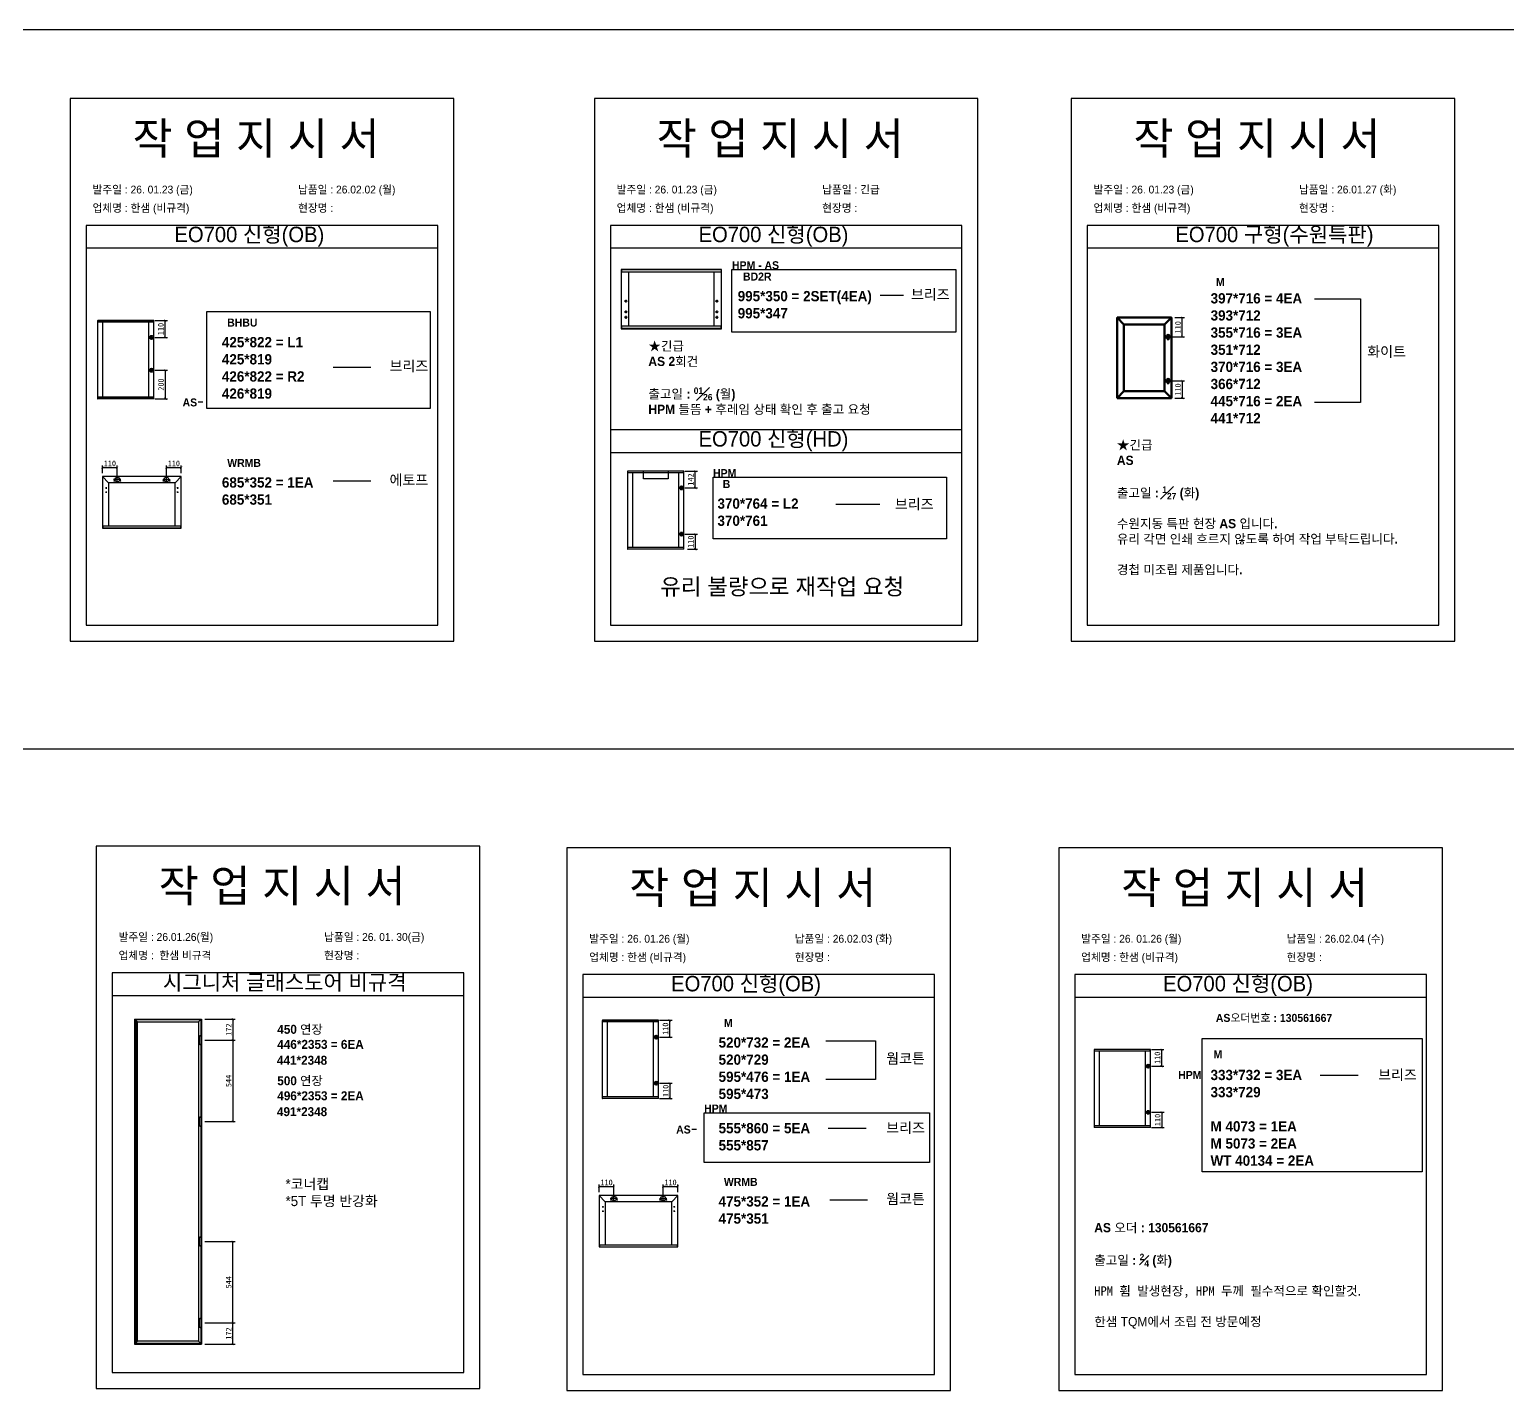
# Model space of a CAD drawing. Header units: millimetres. Extents: x -44117 to 256353, y -2095463 to 65325.
# Drawn here: x 110489 to 116962, y -660945 to -654986 of the extents above; entities that cross this region are included whole.
import ezdxf

# ---------------------------------------------------------------- set-up
doc = ezdxf.new("R2010")
doc.units = ezdxf.units.MM
doc.header["$LTSCALE"] = 10
doc.layers.add('Layer1', color=7, linetype='Continuous', lineweight=70)
doc.styles.add('MtX_Gulim', font='')
doc.styles.get('MtX_Gulim').set_extended_font_data('Gulim', bold=True)
doc.dimstyles.new('ISO-25', dxfattribs={"dimtxt": 2.5, "dimasz": 2.5, "dimexe": 1, "dimexo": 1, "dimtad": 1, "dimtxsty": 'Standard', "dimblk": 'ARCHTICK', "dimcen": 2.5, "dimadec": 0, "dimazin": 0, "dimtfac": 1, "dimtmove": 0, "dimatfit": 3, "dimfxl": 0, "dimarcsym": 0})

# ---------------------------------------------------------------- blocks, each defined once
blk = doc.blocks.new('_ArchTick')
at = {"color": 0, "linetype": 'ByBlock', "const_width": 0.15}
blk.add_lwpolyline([(-0.5, -0.5), (0.5, 0.5)], dxfattribs=at)
blk = doc.blocks.new('*D4617')
at = {"color": 0, "lineweight": -2}
for p, q in [((111037.6, -656260.2), (111092.2, -656260.2)), ((111082.2, -656333.8), (111082.2, -656260.2)), ((111037.6, -656333.8), (111092.2, -656333.8))]:
    blk.add_line(p, q, dxfattribs=at)
at = {"layer": 'Defpoints', "color": 0}
for p in [(111022.6, -656260.2), (111082.2, -656260.2), (111022.6, -656333.8)]:
    blk.add_point(p, dxfattribs=at)
at = {"color": 0, "lineweight": -2, "xscale": 10, "yscale": 10, "zscale": 10}
for p, rotation in [((111082.2, -656260.2), 90), ((111082.2, -656333.8), 270)]:
    blk.add_blockref('_ArchTick', p, dxfattribs=dict(at, rotation=rotation))
at = {"color": 0, "insert": (111063.4, -656297), "char_height": 25, "attachment_point": 5, "rotation": 90}
blk.add_mtext('110', dxfattribs=at)
blk = doc.blocks.new('*D4618')
at = {"color": 0, "lineweight": -2}
for p, q in [((111037.6, -656477.8), (111093.1, -656477.8)), ((111083.1, -656477.8), (111083.1, -656602.6)), ((111037.6, -656602.6), (111093.1, -656602.6))]:
    blk.add_line(p, q, dxfattribs=at)
at = {"layer": 'Defpoints', "color": 0}
for p in [(111022.6, -656477.8), (111022.6, -656602.6), (111083.1, -656602.6)]:
    blk.add_point(p, dxfattribs=at)
at = {"color": 0, "lineweight": -2, "xscale": 10, "yscale": 10, "zscale": 10}
for p, rotation in [((111083.1, -656477.8), 90), ((111083.1, -656602.6), 270)]:
    blk.add_blockref('_ArchTick', p, dxfattribs=dict(at, rotation=rotation))
at = {"color": 0, "insert": (111064.4, -656540.2), "char_height": 25, "attachment_point": 5, "rotation": 90}
blk.add_mtext('200', dxfattribs=at)
blk = doc.blocks.new('*D4619')
at = {"color": 0, "lineweight": -2}
for p, q in [((110808.2, -656928.9), (110808.2, -656894.3)), ((110808.2, -656904.3), (110872.7, -656904.3)), ((110872.7, -656941.6), (110872.7, -656894.3))]:
    blk.add_line(p, q, dxfattribs=at)
at = {"layer": 'Defpoints', "color": 0}
for p in [(110872.7, -656904.3), (110808.2, -656943.9), (110872.7, -656956.6)]:
    blk.add_point(p, dxfattribs=at)
at = {"color": 0, "lineweight": -2, "xscale": 10, "yscale": 10, "zscale": 10, "rotation": 180}
blk.add_blockref('_ArchTick', (110808.2, -656904.3), dxfattribs=at)
at = {"color": 0, "lineweight": -2, "xscale": 10, "yscale": 10, "zscale": 10}
blk.add_blockref('_ArchTick', (110872.7, -656904.3), dxfattribs=at)
at = {"color": 0, "insert": (110840.5, -656885.6), "char_height": 25, "attachment_point": 5}
blk.add_mtext('110', dxfattribs=at)
blk = doc.blocks.new('*D4620')
at = {"color": 0, "lineweight": -2}
for p, q in [((111088.3, -656941.6), (111088.3, -656894.3)), ((111088.3, -656904.3), (111152.8, -656904.3)), ((111152.8, -656928.9), (111152.8, -656894.3))]:
    blk.add_line(p, q, dxfattribs=at)
at = {"layer": 'Defpoints', "color": 0}
for p in [(111152.8, -656904.3), (111088.3, -656956.6), (111152.8, -656943.9)]:
    blk.add_point(p, dxfattribs=at)
at = {"color": 0, "lineweight": -2, "xscale": 10, "yscale": 10, "zscale": 10, "rotation": 180}
blk.add_blockref('_ArchTick', (111088.3, -656904.3), dxfattribs=at)
at = {"color": 0, "lineweight": -2, "xscale": 10, "yscale": 10, "zscale": 10}
blk.add_blockref('_ArchTick', (111152.8, -656904.3), dxfattribs=at)
at = {"color": 0, "insert": (111120.6, -656885.6), "char_height": 25, "attachment_point": 5}
blk.add_mtext('110', dxfattribs=at)
blk = doc.blocks.new('*D4621')
at = {"color": 0, "lineweight": -2}
for p, q in [((113359.1, -656919.5), (113413.7, -656919.5)), ((113403.7, -656993.1), (113403.7, -656919.5)), ((113359.1, -656993.1), (113413.7, -656993.1))]:
    blk.add_line(p, q, dxfattribs=at)
at = {"layer": 'Defpoints', "color": 0}
for p in [(113344.1, -656919.5), (113403.7, -656919.5), (113344.1, -656993.1)]:
    blk.add_point(p, dxfattribs=at)
at = {"color": 0, "lineweight": -2, "xscale": 10, "yscale": 10, "zscale": 10}
for p, rotation in [((113403.7, -656919.5), 90), ((113403.7, -656993.1), 270)]:
    blk.add_blockref('_ArchTick', p, dxfattribs=dict(at, rotation=rotation))
at = {"color": 0, "insert": (113384.9, -656956.3), "char_height": 25, "attachment_point": 5, "rotation": 90}
blk.add_mtext('142', dxfattribs=at)
blk = doc.blocks.new('*D4622')
at = {"color": 0, "lineweight": -2}
for p, q in [((115504.5, -656247.4), (115547.2, -656247.4)), ((115537.2, -656331.6), (115537.2, -656247.4)), ((115490.4, -656331.6), (115547.2, -656331.6))]:
    blk.add_line(p, q, dxfattribs=at)
at = {"layer": 'Defpoints', "color": 0}
for p in [(115489.5, -656247.4), (115537.2, -656247.4), (115475.4, -656331.6)]:
    blk.add_point(p, dxfattribs=at)
at = {"color": 0, "lineweight": -2, "xscale": 10, "yscale": 10, "zscale": 10}
for p, rotation in [((115537.2, -656247.4), 90), ((115537.2, -656331.6), 270)]:
    blk.add_blockref('_ArchTick', p, dxfattribs=dict(at, rotation=rotation))
at = {"color": 0, "insert": (115518.5, -656289.5), "char_height": 25, "attachment_point": 5, "rotation": 90}
blk.add_mtext('110', dxfattribs=at)
blk = doc.blocks.new('*D4623')
at = {"color": 0, "lineweight": -2}
for p, q in [((115490.4, -656524.1), (115547.2, -656524.1)), ((115537.2, -656524.1), (115537.2, -656599.5)), ((115504.5, -656599.5), (115547.2, -656599.5))]:
    blk.add_line(p, q, dxfattribs=at)
at = {"layer": 'Defpoints', "color": 0}
for p in [(115475.4, -656524.1), (115489.5, -656599.5), (115537.2, -656599.5)]:
    blk.add_point(p, dxfattribs=at)
at = {"color": 0, "lineweight": -2, "xscale": 10, "yscale": 10, "zscale": 10}
for p, rotation in [((115537.2, -656524.1), 90), ((115537.2, -656599.5), 270)]:
    blk.add_blockref('_ArchTick', p, dxfattribs=dict(at, rotation=rotation))
at = {"color": 0, "insert": (115518.5, -656561.8), "char_height": 25, "attachment_point": 5, "rotation": 90}
blk.add_mtext('110', dxfattribs=at)
blk = doc.blocks.new('*D4625')
at = {"color": 0, "lineweight": -2}
for p, q in [((113359.1, -657195), (113413.7, -657195)), ((113403.7, -657195), (113403.7, -657261.9)), ((113369.7, -657261.9), (113413.7, -657261.9))]:
    blk.add_line(p, q, dxfattribs=at)
at = {"layer": 'Defpoints', "color": 0}
for p in [(113344.1, -657195), (113354.7, -657261.9), (113403.7, -657261.9)]:
    blk.add_point(p, dxfattribs=at)
at = {"color": 0, "lineweight": -2, "xscale": 10, "yscale": 10, "zscale": 10}
for p, rotation in [((113403.7, -657195), 90), ((113403.7, -657261.9), 270)]:
    blk.add_blockref('_ArchTick', p, dxfattribs=dict(at, rotation=rotation))
at = {"color": 0, "insert": (113384.9, -657228.4), "char_height": 25, "attachment_point": 5, "rotation": 90}
blk.add_mtext('110', dxfattribs=at)
blk = doc.blocks.new('*D4627')
at = {"color": 0, "lineweight": -2}
for p, q in [((111256.1, -659411.4), (111389.3, -659411.4)), ((111379.3, -659411.4), (111379.3, -659768.2)), ((111256.1, -659768.2), (111389.3, -659768.2))]:
    blk.add_line(p, q, dxfattribs=at)
at = {"layer": 'Defpoints', "color": 0}
for p in [(111241.1, -659411.4), (111241.1, -659768.2), (111379.3, -659768.2)]:
    blk.add_point(p, dxfattribs=at)
at = {"color": 0, "lineweight": -2, "xscale": 10, "yscale": 10, "zscale": 10}
for p, rotation in [((111379.3, -659411.4), 90), ((111379.3, -659768.2), 270)]:
    blk.add_blockref('_ArchTick', p, dxfattribs=dict(at, rotation=rotation))
at = {"color": 0, "insert": (111360.5, -659589.8), "char_height": 25, "attachment_point": 5, "rotation": 90}
blk.add_mtext('544', dxfattribs=at)
blk = doc.blocks.new('*D4628')
at = {"color": 0, "lineweight": -2}
for p, q in [((111256.1, -659318.9), (111389.3, -659318.9)), ((111379.3, -659318.9), (111379.3, -659411.4)), ((111256.1, -659411.4), (111389.3, -659411.4))]:
    blk.add_line(p, q, dxfattribs=at)
at = {"layer": 'Defpoints', "color": 0}
for p in [(111241.1, -659318.9), (111241.1, -659411.4), (111379.3, -659411.4)]:
    blk.add_point(p, dxfattribs=at)
at = {"color": 0, "lineweight": -2, "xscale": 10, "yscale": 10, "zscale": 10}
for p, rotation in [((111379.3, -659318.9), 90), ((111379.3, -659411.4), 270)]:
    blk.add_blockref('_ArchTick', p, dxfattribs=dict(at, rotation=rotation))
at = {"color": 0, "insert": (111360.5, -659365.1), "char_height": 25, "attachment_point": 5, "rotation": 90}
blk.add_mtext('172', dxfattribs=at)
blk = doc.blocks.new('*D4629')
at = {"color": 0, "lineweight": -2}
for p, q in [((111256.1, -660293), (111389.3, -660293)), ((111379.3, -660649.9), (111379.3, -660293)), ((111256.1, -660649.9), (111389.3, -660649.9))]:
    blk.add_line(p, q, dxfattribs=at)
at = {"layer": 'Defpoints', "color": 0}
for p in [(111241.1, -660293), (111379.3, -660293), (111241.1, -660649.9)]:
    blk.add_point(p, dxfattribs=at)
at = {"color": 0, "lineweight": -2, "xscale": 10, "yscale": 10, "zscale": 10}
for p, rotation in [((111379.3, -660293), 90), ((111379.3, -660649.9), 270)]:
    blk.add_blockref('_ArchTick', p, dxfattribs=dict(at, rotation=rotation))
at = {"color": 0, "insert": (111360.5, -660471.4), "char_height": 25, "attachment_point": 5, "rotation": 90}
blk.add_mtext('544', dxfattribs=at)
blk = doc.blocks.new('*D4630')
at = {"color": 0, "lineweight": -2}
for p, q in [((111256.1, -660649.9), (111389.3, -660649.9)), ((111379.3, -660742.4), (111379.3, -660649.9)), ((111256.1, -660742.4), (111389.3, -660742.4))]:
    blk.add_line(p, q, dxfattribs=at)
at = {"layer": 'Defpoints', "color": 0}
for p in [(111241.1, -660649.9), (111379.3, -660649.9), (111241.1, -660742.4)]:
    blk.add_point(p, dxfattribs=at)
at = {"color": 0, "lineweight": -2, "xscale": 10, "yscale": 10, "zscale": 10}
for p, rotation in [((111379.3, -660649.9), 90), ((111379.3, -660742.4), 270)]:
    blk.add_blockref('_ArchTick', p, dxfattribs=dict(at, rotation=rotation))
at = {"color": 0, "insert": (111360.5, -660696.1), "char_height": 25, "attachment_point": 5, "rotation": 90}
blk.add_mtext('172', dxfattribs=at)
blk = doc.blocks.new('*D4631')
at = {"color": 0, "lineweight": -2}
for p, q in [((112983.6, -660077.4), (112983.6, -660042.8)), ((112983.6, -660052.8), (113048.1, -660052.8)), ((113048.1, -660090.1), (113048.1, -660042.8))]:
    blk.add_line(p, q, dxfattribs=at)
at = {"layer": 'Defpoints', "color": 0}
for p in [(112983.6, -660092.4), (113048.1, -660052.8), (113048.1, -660105.1)]:
    blk.add_point(p, dxfattribs=at)
at = {"color": 0, "lineweight": -2, "xscale": 10, "yscale": 10, "zscale": 10, "rotation": 180}
blk.add_blockref('_ArchTick', (112983.6, -660052.8), dxfattribs=at)
at = {"color": 0, "lineweight": -2, "xscale": 10, "yscale": 10, "zscale": 10}
blk.add_blockref('_ArchTick', (113048.1, -660052.8), dxfattribs=at)
at = {"color": 0, "insert": (113015.9, -660034.1), "char_height": 25, "attachment_point": 5}
blk.add_mtext('110', dxfattribs=at)
blk = doc.blocks.new('*D4632')
at = {"color": 0, "lineweight": -2}
for p, q in [((113263.7, -660090.1), (113263.7, -660042.8)), ((113263.7, -660052.8), (113328.2, -660052.8)), ((113328.2, -660077.4), (113328.2, -660042.8))]:
    blk.add_line(p, q, dxfattribs=at)
at = {"layer": 'Defpoints', "color": 0}
for p in [(113263.7, -660105.1), (113328.2, -660052.8), (113328.2, -660092.4)]:
    blk.add_point(p, dxfattribs=at)
at = {"color": 0, "lineweight": -2, "xscale": 10, "yscale": 10, "zscale": 10, "rotation": 180}
blk.add_blockref('_ArchTick', (113263.7, -660052.8), dxfattribs=at)
at = {"color": 0, "lineweight": -2, "xscale": 10, "yscale": 10, "zscale": 10}
blk.add_blockref('_ArchTick', (113328.2, -660052.8), dxfattribs=at)
at = {"color": 0, "insert": (113296, -660034.1), "char_height": 25, "attachment_point": 5}
blk.add_mtext('110', dxfattribs=at)
blk = doc.blocks.new('*D4633')
at = {"color": 0, "lineweight": -2}
for p, q in [((113247.9, -659324.4), (113302.5, -659324.4)), ((113292.5, -659398), (113292.5, -659324.4)), ((113247.9, -659398), (113302.5, -659398))]:
    blk.add_line(p, q, dxfattribs=at)
at = {"layer": 'Defpoints', "color": 0}
for p in [(113232.9, -659324.4), (113292.5, -659324.4), (113232.9, -659398)]:
    blk.add_point(p, dxfattribs=at)
at = {"color": 0, "lineweight": -2, "xscale": 10, "yscale": 10, "zscale": 10}
for p, rotation in [((113292.5, -659324.4), 90), ((113292.5, -659398), 270)]:
    blk.add_blockref('_ArchTick', p, dxfattribs=dict(at, rotation=rotation))
at = {"color": 0, "insert": (113273.8, -659361.2), "char_height": 25, "attachment_point": 5, "rotation": 90}
blk.add_mtext('110', dxfattribs=at)
blk = doc.blocks.new('*D4634')
at = {"color": 0, "lineweight": -2}
for p, q in [((113247.9, -659599.9), (113303.5, -659599.9)), ((113293.5, -659599.9), (113293.5, -659666.8)), ((113247.9, -659666.8), (113303.5, -659666.8))]:
    blk.add_line(p, q, dxfattribs=at)
at = {"layer": 'Defpoints', "color": 0}
for p in [(113232.9, -659599.9), (113232.9, -659666.8), (113293.5, -659666.8)]:
    blk.add_point(p, dxfattribs=at)
at = {"color": 0, "lineweight": -2, "xscale": 10, "yscale": 10, "zscale": 10}
for p, rotation in [((113293.5, -659599.9), 90), ((113293.5, -659666.8), 270)]:
    blk.add_blockref('_ArchTick', p, dxfattribs=dict(at, rotation=rotation))
at = {"color": 0, "insert": (113274.7, -659633.3), "char_height": 25, "attachment_point": 5, "rotation": 90}
blk.add_mtext('110', dxfattribs=at)
blk = doc.blocks.new('*D4635')
at = {"color": 0, "lineweight": -2}
for p, q in [((115402.5, -659451.8), (115457.1, -659451.8)), ((115447.1, -659525.4), (115447.1, -659451.8)), ((115402.5, -659525.4), (115457.1, -659525.4))]:
    blk.add_line(p, q, dxfattribs=at)
at = {"layer": 'Defpoints', "color": 0}
for p in [(115387.5, -659451.8), (115447.1, -659451.8), (115387.5, -659525.4)]:
    blk.add_point(p, dxfattribs=at)
at = {"color": 0, "lineweight": -2, "xscale": 10, "yscale": 10, "zscale": 10}
for p, rotation in [((115447.1, -659451.8), 90), ((115447.1, -659525.4), 270)]:
    blk.add_blockref('_ArchTick', p, dxfattribs=dict(at, rotation=rotation))
at = {"color": 0, "insert": (115428.4, -659488.6), "char_height": 25, "attachment_point": 5, "rotation": 90}
blk.add_mtext('110', dxfattribs=at)
blk = doc.blocks.new('*D4636')
at = {"color": 0, "lineweight": -2}
for p, q in [((115402.5, -659727.3), (115458.1, -659727.3)), ((115448.1, -659727.3), (115448.1, -659794.2)), ((115402.5, -659794.2), (115458.1, -659794.2))]:
    blk.add_line(p, q, dxfattribs=at)
at = {"layer": 'Defpoints', "color": 0}
for p in [(115387.5, -659727.3), (115387.5, -659794.2), (115448.1, -659794.2)]:
    blk.add_point(p, dxfattribs=at)
at = {"color": 0, "lineweight": -2, "xscale": 10, "yscale": 10, "zscale": 10}
for p, rotation in [((115448.1, -659727.3), 90), ((115448.1, -659794.2), 270)]:
    blk.add_blockref('_ArchTick', p, dxfattribs=dict(at, rotation=rotation))
at = {"color": 0, "insert": (115429.3, -659760.8), "char_height": 25, "attachment_point": 5, "rotation": 90}
blk.add_mtext('110', dxfattribs=at)

msp = doc.modelspace()

# ---------------------------------------------------------------- linework, layer by layer
at = {"color": 1}
for p, q in [((104015.69829, -654985.81959), (196284.84516, -654985.81959)), ((104015.69829, -654985.81959), (196284.84516, -654985.81959)), ((104015.69829, -658135.15724), (196284.84516, -658135.15724)), ((104015.69829, -658135.15724), (196284.84516, -658135.15724))]:
    msp.add_line(p, q, dxfattribs=at)
for p, q in [((112276.86342, -655843.57507), (110736.86342, -655843.57507)), ((114572.42727, -655843.57507), (113032.42727, -655843.57507)), ((116660.83609, -655843.57507), (115120.83609, -655843.57507)), ((112276.86342, -655943.57507), (110736.86342, -655943.57507)), ((114572.42727, -655943.57507), (113032.42727, -655943.57507)), ((116660.83609, -655943.57507), (115120.83609, -655943.57507)), ((113079.22758, -656037.43506), (113079.22758, -656295.87713)), ((113519.83798, -656038.10153), (113079.22758, -656038.10153)), ((113519.83798, -656048.17263), (113079.22758, -656048.17263)), ((113519.46772, -656037.0648), (113079.59784, -656037.0648)), ((113081.07888, -656037.0648), (113081.07888, -656048.17263)), ((113112.55105, -656048.17263), (113112.55105, -656285.13956)), ((113486.5145, -656285.13956), (113486.5145, -656048.17263)), ((113517.98667, -656037.0648), (113517.98667, -656048.17263)), ((113519.83798, -656295.87713), (113519.83798, -656037.43506)), ((114315.90403, -656150.43192), (114214.28707, -656150.43192)), ((113106.44175, -656174.80183), (113094.22314, -656174.80183)), ((113106.44175, -656222.19522), (113094.22314, -656222.19522)), ((113100.33245, -656168.69253), (113100.33245, -656180.91113)), ((113100.33245, -656216.08591), (113100.33245, -656228.30452)), ((113492.62381, -656174.80183), (113504.84242, -656174.80183)), ((113492.62381, -656222.19522), (113504.84242, -656222.19522)), ((113498.73311, -656168.69253), (113498.73311, -656180.91113)), ((113498.73311, -656216.08591), (113498.73311, -656228.30452)), ((110786.6977, -656260.43331), (110786.6977, -656602.32019)), ((111033.19834, -656260.87604), (110786.6977, -656260.87604)), ((111033.19834, -656267.5662), (110786.6977, -656267.5662)), ((111032.95238, -656260.18735), (110786.94366, -656260.18735)), ((110808.5883, -656267.07428), (110808.5883, -656595.18731)), ((111011.06178, -656595.18731), (111011.06178, -656267.5662)), ((111031.96853, -656267.5662), (111031.96853, -656260.18735)), ((111033.19834, -656602.32019), (111033.19834, -656260.43331)), ((113519.83798, -656285.13956), (113079.22758, -656285.13956)), ((113081.07888, -656285.13956), (113081.07888, -656296.24739)), ((113106.44175, -656245.89192), (113094.22314, -656245.89192)), ((113100.33245, -656239.78261), (113100.33245, -656252.00122)), ((113492.62381, -656245.89192), (113504.84242, -656245.89192)), ((113498.73311, -656239.78261), (113498.73311, -656252.00122)), ((113517.98667, -656296.24739), (113517.98667, -656285.13956)), ((113519.83798, -656295.21066), (113079.22758, -656295.21066)), ((113079.59784, -656296.24739), (113519.46772, -656296.24739)), ((111818.63763, -656463.55174), (111983.09255, -656463.55174)), ((111033.19834, -656595.18731), (110786.6977, -656595.18731)), ((111033.19834, -656601.87747), (110786.6977, -656601.87747)), ((111032.95238, -656602.56616), (110786.94366, -656602.56616)), ((110787.92751, -656602.56616), (110787.92751, -656595.18731)), ((111031.96853, -656595.18731), (111031.96853, -656602.56616)), ((111226.84265, -656616.4485), (111247.38428, -656616.4485)), ((114572.42727, -656738.69545), (113032.42727, -656738.69545)), ((114572.42727, -656838.69545), (113032.42727, -656838.69545)), ((113108.21178, -656919.72543), (113108.21178, -657261.61231)), ((113354.71242, -656920.16816), (113108.21178, -656920.16816)), ((113354.71242, -656926.85832), (113108.21178, -656926.85832)), ((113354.46646, -656919.47947), (113108.45774, -656919.47947)), ((113130.10238, -656926.3664), (113130.10238, -657254.47943)), ((113332.57586, -657254.47943), (113332.57586, -656926.85832)), ((113353.48261, -656926.85832), (113353.48261, -656919.47947)), ((113354.71242, -657261.61231), (113354.71242, -656919.72543)), ((110807.92829, -656943.91719), (110807.92829, -657168.25752)), ((110834.26904, -656970.25794), (110808.01498, -656943.70792)), ((111152.81413, -656943.62123), (110808.22426, -656943.62123)), ((110821.24665, -656993.3431), (110827.16592, -656993.3431)), ((110824.20629, -656990.38346), (110824.20629, -656996.30273)), ((110834.26904, -656970.25794), (110834.26904, -657160.26651)), ((111126.76934, -656970.25794), (110834.26904, -656970.25794)), ((110888.88772, -656956.64362), (110856.60089, -656956.64362)), ((110861.79365, -656962.56289), (110857.05824, -656962.56289)), ((110859.42595, -656960.19519), (110859.42595, -656964.9306)), ((110872.7443, -656972.78704), (110872.7443, -656940.50021)), ((110888.43037, -656962.56289), (110883.69495, -656962.56289)), ((110886.06266, -656960.19519), (110886.06266, -656964.9306)), ((111072.15067, -656956.64362), (111104.4375, -656956.64362)), ((111077.34344, -656962.56289), (111072.60803, -656962.56289)), ((111074.97573, -656960.19519), (111074.97573, -656964.9306)), ((111088.29409, -656972.78704), (111088.29409, -656940.50021)), ((111103.98016, -656962.56289), (111099.24474, -656962.56289)), ((111101.61245, -656960.19519), (111101.61245, -656964.9306)), ((111126.76934, -656970.25794), (111153.0234, -656943.70792)), ((111126.76934, -657159.67458), (111126.76934, -656970.25794)), ((111139.79174, -656993.3431), (111133.87247, -656993.3431)), ((111136.8321, -656990.38346), (111136.8321, -656996.30273)), ((111153.11009, -657168.25752), (111153.11009, -656943.91719)), ((111818.63763, -656962.58736), (111983.09255, -656962.58736)), ((110821.24665, -657012.28476), (110827.16592, -657012.28476)), ((110824.20629, -657009.32512), (110824.20629, -657015.24439)), ((111139.79174, -657012.28476), (111133.87247, -657012.28476)), ((111136.8321, -657009.32512), (111136.8321, -657015.24439)), ((114020.60981, -657064.55335), (114212.75302, -657064.55335)), ((110807.92829, -657159.67458), (111153.11009, -657159.67458)), ((110807.92829, -657167.72479), (111152.81413, -657167.72479)), ((110808.22426, -657168.55348), (111152.81413, -657168.55348)), ((110809.40811, -657159.67458), (110809.40811, -657168.55348)), ((111151.63027, -657168.55348), (111151.63027, -657159.67458)), ((113354.71242, -657254.47943), (113108.21178, -657254.47943)), ((113109.44159, -657261.85828), (113109.44159, -657254.47943)), ((113353.48261, -657254.47943), (113353.48261, -657261.85828)), ((113354.71242, -657261.16959), (113108.21178, -657261.16959)), ((113354.46646, -657261.85828), (113108.45774, -657261.85828)), ((112391.02745, -659116.5469), (110851.02745, -659116.5469)), ((114452.26728, -659124.38924), (112912.26728, -659124.38924)), ((116606.89666, -659124.38924), (115066.89666, -659124.38924)), ((112391.02745, -659216.5469), (110851.02745, -659216.5469)), ((114452.26728, -659224.38924), (112912.26728, -659224.38924)), ((116606.89666, -659224.38924), (115066.89666, -659224.38924)), ((110948.55264, -659318.87021), (110948.55264, -660742.3666)), ((110948.55264, -659318.87021), (111241.12379, -659318.87021)), ((110948.55264, -659318.87021), (110961.01644, -659331.334)), ((110948.55264, -659318.87021), (110954.45655, -659318.87021)), ((110954.45655, -659318.87021), (110954.45655, -660742.3666)), ((111228.66, -659331.334), (111241.12379, -659318.87021)), ((111241.12379, -659318.87021), (111241.12379, -660742.3666)), ((112997.03051, -659324.64711), (112997.03051, -659666.534)), ((113243.53116, -659325.08984), (112997.03051, -659325.08984)), ((113243.28519, -659324.40115), (112997.27648, -659324.40115)), ((113242.30135, -659331.78), (113242.30135, -659324.40115)), ((113243.53116, -659666.534), (113243.53116, -659324.64711)), ((113243.53116, -659331.78), (112997.03051, -659331.78)), ((113018.92111, -659331.28808), (113018.92111, -659659.40111)), ((113221.39459, -659659.40111), (113221.39459, -659331.78)), ((115151.6599, -659452.07129), (115151.6599, -659793.95818)), ((115398.16054, -659452.51402), (115151.6599, -659452.51402)), ((115398.16054, -659459.20418), (115151.6599, -659459.20418)), ((115397.91458, -659451.82533), (115151.90586, -659451.82533)), ((115173.5505, -659458.71226), (115173.5505, -659786.82529)), ((115376.02398, -659786.82529), (115376.02398, -659459.20418)), ((115396.93073, -659459.20418), (115396.93073, -659451.82533)), ((115398.16054, -659793.95818), (115398.16054, -659452.07129)), ((116140.58917, -659564.66504), (116307.22079, -659564.66504)), ((113243.53116, -659659.40111), (112997.03051, -659659.40111)), ((113243.53116, -659666.09127), (112997.03051, -659666.09127)), ((113243.28519, -659666.77997), (112997.27648, -659666.77997)), ((112998.26032, -659666.77997), (112998.26032, -659659.40111)), ((113242.30135, -659659.40111), (113242.30135, -659666.77997)), ((113388.5549, -659800.44266), (113409.09653, -659800.44266)), ((113985.95978, -659796.81597), (114152.59141, -659796.81597)), ((115398.16054, -659786.82529), (115151.6599, -659786.82529)), ((115398.16054, -659793.51546), (115151.6599, -659793.51546)), ((115397.91458, -659794.20415), (115151.90586, -659794.20415)), ((115152.88971, -659794.20415), (115152.88971, -659786.82529)), ((115396.93073, -659786.82529), (115396.93073, -659794.20415)), ((112983.33215, -660092.40625), (112983.33215, -660316.74658)), ((113009.6729, -660118.747), (112983.41883, -660092.19697)), ((113328.21798, -660092.11029), (112983.62811, -660092.11029)), ((113064.29158, -660105.13268), (113032.00474, -660105.13268)), ((113048.14816, -660121.2761), (113048.14816, -660088.98926)), ((113247.55452, -660105.13268), (113279.84136, -660105.13268)), ((113263.69794, -660121.2761), (113263.69794, -660088.98926)), ((113302.17319, -660118.747), (113328.42726, -660092.19697)), ((113328.51394, -660316.74658), (113328.51394, -660092.40625)), ((112996.65051, -660141.83216), (113002.56978, -660141.83216)), ((112996.65051, -660160.77382), (113002.56978, -660160.77382)), ((112999.61014, -660138.87252), (112999.61014, -660144.79179)), ((112999.61014, -660157.81418), (112999.61014, -660163.73345)), ((113009.6729, -660118.747), (113009.6729, -660308.75556)), ((113302.17319, -660118.747), (113009.6729, -660118.747)), ((113037.19751, -660111.05195), (113032.46209, -660111.05195)), ((113034.8298, -660108.68424), (113034.8298, -660113.41966)), ((113063.83422, -660111.05195), (113059.09881, -660111.05195)), ((113061.46651, -660108.68424), (113061.46651, -660113.41966)), ((113252.7473, -660111.05195), (113248.01188, -660111.05195)), ((113250.37959, -660108.68424), (113250.37959, -660113.41966)), ((113279.38401, -660111.05195), (113274.6486, -660111.05195)), ((113277.0163, -660108.68424), (113277.0163, -660113.41966)), ((113302.17319, -660308.16364), (113302.17319, -660118.747)), ((113315.19559, -660141.83216), (113309.27632, -660141.83216)), ((113315.19559, -660160.77382), (113309.27632, -660160.77382)), ((113312.23596, -660138.87252), (113312.23596, -660144.79179)), ((113312.23596, -660157.81418), (113312.23596, -660163.73345)), ((113994.04149, -660111.07641), (114158.49641, -660111.07641)), ((112983.33215, -660308.16364), (113328.51394, -660308.16364)), ((112983.33215, -660316.21384), (113328.21798, -660316.21384)), ((112983.62811, -660317.04254), (113328.21798, -660317.04254)), ((112984.81196, -660308.16364), (112984.81196, -660317.04254)), ((113327.03413, -660317.04254), (113327.03413, -660308.16364)), ((110961.01644, -660729.9028), (110948.55264, -660742.3666)), ((110948.55264, -660742.3666), (111241.12379, -660742.3666)), ((111228.66, -660729.9028), (111241.12379, -660742.3666))]:
    msp.add_line(p, q)
at = {"linetype": 'Continuous'}
for p, q in [((110961.01644, -660729.9028), (110961.01644, -659331.334)), ((110961.01644, -659331.334), (111228.66, -659331.334)), ((111228.66, -659331.334), (111228.66, -660729.9028)), ((111228.66, -660729.9028), (110961.01644, -660729.9028))]:
    msp.add_line(p, q, dxfattribs=at)
for points in [[(110666.86342, -657664.40534), (112346.86342, -657664.40534), (112346.86342, -655288.40534), (110666.86342, -655288.40534)], [(112962.42727, -657664.40534), (114642.42727, -657664.40534), (114642.42727, -655288.40534), (112962.42727, -655288.40534)], [(115050.83609, -657664.40534), (116730.83609, -657664.40534), (116730.83609, -655288.40534), (115050.83609, -655288.40534)], [(113565.04411, -656036.16802), (114545.61174, -656036.16802), (114545.61174, -656310.90565), (113565.04411, -656310.90565)], [(111265.68159, -656221.14613), (112242.95968, -656221.14613), (112242.95968, -656644.80658), (111265.68159, -656644.80658)], [(113482.20945, -656946.63692), (114505.16721, -656946.63692), (114505.16721, -657216.5526), (113482.20945, -657216.5526)], [(110781.02745, -660937.37718), (112461.02745, -660937.37718), (112461.02745, -658561.37718), (110781.02745, -658561.37718)], [(112842.26728, -660945.21951), (114522.26728, -660945.21951), (114522.26728, -658569.21951), (112842.26728, -658569.21951)], [(114996.89666, -660945.21951), (116676.89666, -660945.21951), (116676.89666, -658569.21951), (114996.89666, -658569.21951)], [(110950.52061, -659320.83817), (111239.15582, -659320.83817), (111239.15582, -660740.39863), (110950.52061, -660740.39863)], [(115624.63476, -659403.92158), (116587.66751, -659403.92158), (116587.66751, -659988.59549), (115624.63476, -659988.59549)], [(113443.21119, -659729.01406), (114430.06828, -659729.01406), (114430.06828, -659946.45454), (113443.21119, -659946.45454)]]:
    msp.add_lwpolyline(points, close=True)
for points in [[(110736.86342, -655843.57507), (110736.86342, -657594.40534), (112276.86342, -657594.40534), (112276.86342, -655843.57507)], [(113032.42727, -655843.57507), (113032.42727, -657594.40534), (114572.42727, -657594.40534), (114572.42727, -655843.57507)], [(115120.83609, -655843.57507), (115120.83609, -657594.40534), (116660.83609, -657594.40534), (116660.83609, -655843.57507)], [(116116.29327, -656165.56504), (116317.30798, -656165.56504), (116317.30798, -656619.52326), (116116.29327, -656619.52326)], [(113284.95467, -656919.47947), (113284.95467, -656952.99789), (113176.88467, -656952.99789), (113176.88467, -656919.47947)], [(110851.02745, -659116.5469), (110851.02745, -660867.37718), (112391.02745, -660867.37718), (112391.02745, -659116.5469)], [(112912.26728, -659124.38924), (112912.26728, -660875.21951), (114452.26728, -660875.21951), (114452.26728, -659124.38924)], [(115066.89666, -659124.38924), (115066.89666, -660875.21951), (116606.89666, -660875.21951), (116606.89666, -659124.38924)], [(113976.15792, -659414.54343), (114194.24931, -659414.54343), (114194.24931, -659583.62552), (113976.15792, -659583.62552)]]:
    msp.add_lwpolyline(points)
for points in [[(111236.52138, -659430.69481), (111236.52138, -659430.69481, 0.4142135624), (111241.12379, -659426.0924), (111241.12379, -659396.63695, 0.4142135624), (111236.52138, -659392.03453), (111236.52138, -659392.03453, 0.4142135624), (111231.91896, -659396.63695), (111231.91896, -659426.0924, 0.4142135624)], [(111236.52138, -659787.55289), (111236.52138, -659787.55289, 0.4142135624), (111241.12379, -659782.95048), (111241.12379, -659753.49503, 0.4142135624), (111236.52138, -659748.89262), (111236.52138, -659748.89262, 0.4142135624), (111231.91896, -659753.49503), (111231.91896, -659782.95048, 0.4142135624)], [(111236.52138, -660312.34419), (111236.52138, -660312.34419, 0.4142135624), (111241.12379, -660307.74177), (111241.12379, -660278.28632, 0.4142135624), (111236.52138, -660273.68391), (111236.52138, -660273.68391, 0.4142135624), (111231.91896, -660278.28632), (111231.91896, -660307.74177, 0.4142135624)], [(111236.52138, -660669.20227), (111236.52138, -660669.20227, 0.4142135624), (111241.12379, -660664.59985), (111241.12379, -660635.14441, 0.4142135624), (111236.52138, -660630.54199), (111236.52138, -660630.54199, 0.4142135624), (111231.91896, -660635.14441), (111231.91896, -660664.59985, 0.4142135624)]]:
    msp.add_lwpolyline(points, format="xyb", close=True, dxfattribs=at)
for centre, radius in [((113100.33245, -656174.80183), 3.70261), ((113100.33245, -656222.19522), 3.70261), ((113498.73311, -656174.80183), 3.70261), ((113498.73311, -656222.19522), 3.70261), ((113100.33245, -656245.89192), 3.70261), ((113498.73311, -656245.89192), 3.70261), ((110824.20629, -656993.3431), 0.88789), ((110859.42595, -656962.56289), 0.94708), ((110872.7443, -656956.64362), 10.35872), ((110886.06266, -656962.56289), 0.94708), ((111074.97573, -656962.56289), 0.94708), ((111088.29409, -656956.64362), 10.35872), ((111101.61245, -656962.56289), 0.94708), ((111136.8321, -656993.3431), 0.88789), ((110824.20629, -657012.28476), 0.88789), ((111136.8321, -657012.28476), 0.88789), ((113048.14816, -660105.13268), 10.35872), ((113263.69794, -660105.13268), 10.35872), ((112999.61014, -660141.83215), 0.88789), ((112999.61014, -660160.77382), 0.88789), ((113034.8298, -660111.05195), 0.94708), ((113061.46651, -660111.05195), 0.94708), ((113250.37959, -660111.05195), 0.94708), ((113277.0163, -660111.05195), 0.94708), ((113312.23596, -660141.83215), 0.88789), ((113312.23596, -660160.77382), 0.88789)]:
    msp.add_circle(centre, radius)
for centre, radius, start, end in [((113079.59784, -656037.43506), 0.37026, 90, 180), ((113519.46772, -656037.43506), 0.37026, 0, 90), ((111032.95238, -656260.43331), 0.24596, 0, 90), ((113079.59784, -656295.87713), 0.37026, 180, 270), ((113519.46772, -656295.87713), 0.37026, 270, 0), ((110786.94366, -656602.3202), 0.24596, 180, 270), ((111032.95238, -656602.3202), 0.24596, 270, 0), ((113354.46646, -656919.72543), 0.24596, 0, 90), ((110808.22426, -656943.91719), 0.29596, 90, 180), ((111152.81413, -656943.91719), 0.29596, 0, 90), ((110808.22426, -657168.25752), 0.29596, 180, 270), ((111152.81413, -657168.25752), 0.29596, 270, 0), ((113108.45774, -657261.61232), 0.24596, 180, 270), ((113354.46646, -657261.61232), 0.24596, 270, 0), ((113243.28519, -659324.64711), 0.24596, 0, 90), ((115397.91458, -659452.07129), 0.24596, 0, 90), ((112997.27648, -659666.534), 0.24596, 180, 270), ((113243.28519, -659666.534), 0.24596, 270, 0), ((115151.90586, -659793.95819), 0.24596, 180, 270), ((115397.91458, -659793.95819), 0.24596, 270, 0), ((112983.62811, -660092.40625), 0.29596, 90, 180), ((113328.21798, -660092.40625), 0.29596, 0, 90), ((112983.62811, -660316.74658), 0.29596, 180, 270), ((113328.21798, -660316.74658), 0.29596, 270, 0)]:
    msp.add_arc(centre, radius, start, end)
at = {"layer": 'Layer1'}
for p, q in [((115281.91894, -656277.07138), (115252.2686, -656247.42104)), ((115459.82099, -656277.07138), (115489.47134, -656247.42104)), ((111022.56036, -656324.73862), (111022.56036, -656342.86903)), ((115463.07868, -656331.56594), (115487.72767, -656331.56594)), ((111022.56036, -656486.85696), (111022.56036, -656468.72656)), ((115463.07868, -656524.13477), (115487.72767, -656524.13477)), ((115252.2686, -656599.45793), (115281.91894, -656569.80759)), ((115489.47134, -656599.45793), (115459.82099, -656569.80759)), ((115459.82099, -656569.80759), (115489.47134, -656599.45793)), ((113344.07444, -656984.03075), (113344.07444, -657002.16115)), ((113344.07444, -657204.03911), (113344.07444, -657185.90871)), ((113232.89317, -659388.95243), (113232.89317, -659407.08283)), ((115387.52256, -659516.37661), (115387.52256, -659534.50701)), ((113232.89317, -659608.96079), (113232.89317, -659590.83039)), ((115387.52256, -659736.38497), (115387.52256, -659718.25457))]:
    msp.add_line(p, q, dxfattribs=at)
for points in [[(115252.2686, -656599.45793), (115489.47134, -656599.45793), (115489.47134, -656247.42104), (115252.2686, -656247.42104)], [(115281.91894, -656569.80759), (115459.82099, -656569.80759), (115459.82099, -656277.07138), (115281.91894, -656277.07138)], [(111031.62556, -656333.80382), (111013.49516, -656333.80382)], [(115475.40318, -656319.24144), (115475.40318, -656343.89044)], [(111031.62556, -656477.79176), (111013.49516, -656477.79176)], [(115475.40318, -656511.81028), (115475.40318, -656536.45927)], [(113353.13964, -656993.09595), (113335.00924, -656993.09595)], [(113353.13964, -657194.97391), (113335.00924, -657194.97391)], [(113241.95837, -659398.01763), (113223.82797, -659398.01763)], [(115396.58776, -659525.44181), (115378.45736, -659525.44181)], [(113241.95837, -659599.89559), (113223.82797, -659599.89559)], [(115396.58776, -659727.31977), (115378.45736, -659727.31977)]]:
    msp.add_lwpolyline(points, close=True, dxfattribs=at)
for centre, radius in [((111022.56036, -656333.80382), 6.04347), ((115475.40318, -656331.56594), 8.21633), ((111022.56036, -656477.79176), 6.04347), ((115475.40318, -656524.13477), 8.21633), ((113344.07444, -656993.09595), 6.04347), ((113344.07444, -657194.97391), 6.04347), ((113232.89317, -659398.01763), 6.04347), ((115387.52256, -659525.44181), 6.04347), ((113232.89317, -659599.89559), 6.04347), ((115387.52256, -659727.31977), 6.04347)]:
    msp.add_circle(centre, radius, dxfattribs=at)

# ---------------------------------------------------------------- texts
at = {"linetype": 'Continuous', "style": 'MtX_Gulim'}
for s, height, p in [('HPM - AS', 35.049344, (113565.04411, -656035.24079)), ('BD2R', 35.049344, (113613.43901, -656084.90142)), ('M', 35.04934, (115684.644, -656109.05474)), ('BHBU', 35.049344, (111354.31494, -656286.52498)), ('WRMB', 35.049344, (111354.31494, -656900.86807)), ('HPM', 35.049344, (113482.20945, -656945.66333)), ('B', 35.04934, (113524.78897, -656993.48078)), ('M', 35.04934, (113529.71879, -659353.42506)), ('AS오더번호 : 130561667', 35.0493439, (115684.34817, -659331.37088)), ('450 연장', 39.271262, (111573.65765, -659383.495)), ('446*2353 = 6EA', 39.2712622, (111573.65765, -659449.35694)), ('M', 35.04934, (115674.09804, -659491.30382)), ('500 연장', 39.271262, (111573.65765, -659608.63148)), ('HPM', 35.049344, (115519.42569, -659581.15165)), ('496*2353 = 2EA', 39.2712622, (111573.65765, -659674.49341)), ('HPM', 35.049344, (113443.21119, -659728.17955)), ('WRMB', 35.049344, (113529.71879, -660049.35713))]:
    msp.add_text(s, height=height, dxfattribs=at).set_placement(p)
at = {"color": 1, "linetype": 'Continuous', "style": 'MtX_Gulim'}
for s, height, p in [('AS', 35.049344, (111158.89727, -656636.15561)), ('유리 불량으로 재작업 요청', 71.6895323, (113251.29665, -657460.86498)), ('AS', 35.049344, (113320.60952, -659820.14978))]:
    msp.add_text(s, height=height, dxfattribs=at).set_placement(p)
at = {"color": 242, "linetype": 'Continuous', "true_color": 0xcd2027, "style": 'MtX_Gulim'}
for s, p in [('441*2348', (111572.19572, -659518.9567)), ('491*2348', (111572.19572, -659744.09318))]:
    msp.add_text(s, height=39.271262, dxfattribs=at).set_placement(p)
at = {"attachment_point": 1}
for s, width, gutter_width, heights, insert, char_height in [('{\\fGulim|b0|i0|c129|p50;작 업 지 시 서}', 3307.3198183, 12.5, [-155.84554], (110939.67003, -655392.56786), 140), ('{\\fGulim|b0|i0|c129|p50;작 업 지 시 서}', 3307.3198183, 12.5, [-155.84554], (113235.23388, -655392.56786), 140), ('{\\fGulim|b0|i0|c129|p50;작 업 지 시 서}', 3307.3198183, 12.5, [-155.84554], (115323.6427, -655392.56786), 140), ('\\pt11;{\\fGulim|b0|i0|c129|p50;발주일 : 26. 01.23 (금)}', 3307.3198183, 12.5, [34.50412], (110764.46067, -655669.28828), 34.3), ('{\\fGulim|b0|i0|c129|p50;납품일 : 26.02.02 (월)}', 3307.3198183, 12.5, [35.09023], (111664.43866, -655669.28828), 34.3), ('\\pt11;{\\fGulim|b0|i0|c129|p50;발주일 : 26. 01.23 (금)}', 3307.3198183, 12.5, [34.50412], (113060.02452, -655669.28828), 34.3), ('{\\fGulim|b0|i0|c129|p50;납품일 : 긴급}', 3307.3198183, 12.5, [35.09023], (113960.00251, -655669.28828), 34.3), ('\\pt11;{\\fGulim|b0|i0|c129|p50;발주일 : 26. 01.23 (금)}', 3307.3198183, 12.5, [34.50412], (115148.43334, -655669.28828), 34.3), ('{\\fGulim|b0|i0|c129|p50;납품일 : 26.01.27 (화)}', 3307.3198183, 12.5, [35.09023], (116048.41133, -655669.28828), 34.3), ('{\\fGulim|b0|i0|c129|p50;업체명 : 한샘 (비규격)}', 3307.3198183, 12.5, [36.11279], (110764.46067, -655749.94445), 34.3), ('{\\fGulim|b0|i0|c129|p50;현장명 : }', 3307.3198183, 12.5, [-38.2735], (111664.43866, -655749.94445), 34.3), ('{\\fGulim|b0|i0|c129|p50;업체명 : 한샘 (비규격)}', 3307.3198183, 12.5, [36.11279], (113060.02452, -655749.94445), 34.3), ('{\\fGulim|b0|i0|c129|p50;현장명 : }', 3307.3198183, 12.5, [-38.2735], (113960.00251, -655749.94445), 34.3), ('{\\fGulim|b0|i0|c129|p50;업체명 : 한샘 (비규격)}', 3307.3198183, 12.5, [36.11279], (115148.43334, -655749.94445), 34.3), ('{\\fGulim|b0|i0|c129|p50;현장명 : }', 3307.3198183, 12.5, [-38.2735], (116048.41133, -655749.94445), 34.3), ('{\\fGulim|b0|i0|c129|p50;EO700 신형(OB)}', 1597.0710432, 6.03612, [-85.06834], (111123.20449, -655849.10378), 67.6045736), ('{\\fGulim|b0|i0|c129|p50;EO700 신형(OB)}', 1597.0710432, 6.03612, [-85.06834], (113418.76834, -655849.10378), 67.6045736), ('{\\fGulim|b0|i0|c129|p50;EO700 구형(수원특판)}', 1597.0710432, 6.03612, [-85.06834], (115507.17716, -655849.10378), 67.6045736), ('{\\f굴림|b1|i0|c129|p50;995*350 = 2SET(4EA)^J\\C1;995*347}', 13607.1496112, 175, [-126.36905], (113590.21185, -656130.58846), 45), ('{\\f굴림|b1|i0|c129|p50;브리즈}', 13607.1496112, 175, [-50], (114349.10841, -656123.23512), 45), ('{\\f굴림|b1|i0|c129|p50;397*716 = 4EA\\P\\C1;393*712\\P\\C256;355*716 = 3EA\\P\\C1;351*712\\P\\C256;370*716 = 3EA\\P\\C1;366*712\\P\\C256;445*716 = 2EA\\P\\C1;441*712}', 13607.1496112, 175, [869.63134], (115661.41684, -656140.21236), 45), ('{\\f굴림|b1|i0|c129|p50;425*822 = L1^J\\C1;425*819\\P\\C256;426*822 = R2\\P\\C1;426*819}', 13607.1496112, 175, [-271.60714], (111331.08778, -656332.21202), 45), ('{\\f굴림|b1|i0|c129|p50;화이트}', 13607.1496112, 175, [-50], (116347.46018, -656373.53392), 45), ('{\\f굴림|b1|i0|c129|p50;브리즈}', 13607.1496112, 175, [-50], (112065.27129, -656436.55033), 45), ('{\\fGulim|b0|i0|c129|p50;EO700 신형(HD)}', 1597.0710432, 6.03612, [-85.06834], (113418.76834, -656744.22416), 67.6045736), ('{\\f굴림|b1|i0|c129|p50;에토프}', 13607.1496112, 175, [-50.05952], (112065.27129, -656935.58595), 45), ('{\\f굴림|b1|i0|c129|p50;685*352 = 1EA^J\\C1;685*351}', 13607.1496112, 175, [-121.36905], (111331.08778, -656946.55511), 45), ('{\\f굴림|b1|i0|c129|p50;370*764 = L2^J\\C1;370*761}', 13607.1496112, 175, [-121.36905], (113501.56181, -657039.16782), 45), ('{\\f굴림|b1|i0|c129|p50;브리즈}', 13607.1496112, 175, [-50], (114278.51276, -657041.70845), 45), ('{\\fGulim|b0|i0|c129|p50;작 업 지 시 서}', 3307.3198183, 12.5, [-155.84554], (111053.83405, -658665.53969), 140), ('{\\fGulim|b0|i0|c129|p50;작 업 지 시 서}', 3307.3198183, 12.5, [-155.84554], (113115.07388, -658673.38202), 140), ('{\\fGulim|b0|i0|c129|p50;작 업 지 시 서}', 3307.3198183, 12.5, [-155.84554], (115269.70327, -658673.38202), 140), ('\\pt11;{\\fGulim|b0|i0|c129|p50;발주일 : 26.01.26(월)}', 3307.3198183, 12.5, [34.50412], (110878.6247, -658942.26011), 34.3), ('{\\fGulim|b0|i0|c129|p50;납품일 : 26. 01. 30(금)}', 3307.3198183, 12.5, [57.68947], (111778.60268, -658942.26011), 34.3), ('\\pt11;{\\fGulim|b0|i0|c129|p50;발주일 : 26. 01.26 (월)}', 3307.3198183, 12.5, [34.50412], (112939.86453, -658950.10245), 34.3), ('{\\fGulim|b0|i0|c129|p50;납품일 : 26.02.03 (화)}', 3307.3198183, 12.5, [35.09023], (113839.84251, -658950.10245), 34.3), ('\\pt11;{\\fGulim|b0|i0|c129|p50;발주일 : 26. 01.26 (월)}', 3307.3198183, 12.5, [34.50412], (115094.49391, -658950.10245), 34.3), ('{\\fGulim|b0|i0|c129|p50;납품일 : 26.02.04 (수)}', 3307.3198183, 12.5, [35.09023], (115994.4719, -658950.10245), 34.3), ('{\\fGulim|b0|i0|c129|p50;업체명 :  한샘 비규격}', 3307.3198183, 12.5, [36.11279], (110878.6247, -659022.91629), 34.3), ('{\\fGulim|b0|i0|c129|p50;현장명 : }', 3307.3198183, 12.5, [-38.2735], (111778.60268, -659022.91629), 34.3), ('{\\fGulim|b0|i0|c129|p50;업체명 : 한샘 (비규격)}', 3307.3198183, 12.5, [36.11279], (112939.86453, -659030.75862), 34.3), ('{\\fGulim|b0|i0|c129|p50;현장명 : }', 3307.3198183, 12.5, [-38.2735], (113839.84251, -659030.75862), 34.3), ('{\\fGulim|b0|i0|c129|p50;업체명 : 한샘 (비규격)}', 3307.3198183, 12.5, [36.11279], (115094.49391, -659030.75862), 34.3), ('{\\fGulim|b0|i0|c129|p50;현장명 : }', 3307.3198183, 12.5, [-38.2735], (115994.4719, -659030.75862), 34.3), ('{\\fGulim|b0|i0|c129|p50;시그니처 글래스도어 비규격}', 1597.0710432, 6.03612, [-75.34624], (111072.74952, -659124.32911), 67.6045736), ('{\\fGulim|b0|i0|c129|p50;EO700 신형(OB)}', 1597.0710432, 6.03612, [-85.06834], (113298.60834, -659129.91794), 67.6045736), ('{\\fGulim|b0|i0|c129|p50;EO700 신형(OB)}', 1597.0710432, 6.03612, [-85.06834], (115453.23773, -659129.91794), 67.6045736), ('{\\f굴림|b1|i0|c129|p50;520*732 = 2EA^J\\C1;520*729\\P\\C256;595*476 = 1EA\\P\\C1;595*473\\P\\P\\C256;555*860 = 5EA\\P\\C1;555*857}', 13607.1496112, 175, [-496.60714], (113506.49163, -659399.1121), 45), ('{\\f굴림|b1|i0|c129|p50;웜코튼}', 13607.1496112, 175, [-48.57143], (114240.67515, -659469.00829), 45), ('{\\f굴림|b1|i0|c129|p50;333*732 = 3EA^J\\C1;333*729\\P\\P\\C256;M 4073 = 1EA\\PM 5073 = 2EA\\PWT 40134 = 2EA}', 13607.1496112, 175, [-421.78571], (115661.12102, -659541.23907), 45), ('{\\f굴림|b1|i0|c129|p50;브리즈}', 13607.1496112, 175, [-50], (116395.30453, -659540.43511), 45), ('{\\f굴림|b1|i0|c129|p50;브리즈}', 13607.1496112, 175, [-50], (114240.67515, -659772.58605), 45), ('{\\fGulim|b0|i0|c129|p50;*코너캡\\P*5T 투명 반강화}', 1055.7982644, 3.99038, [-126.38025], (111609.64927, -660018.86829), 44.6923083), ('{\\f굴림|b1|i0|c129|p50;475*352 = 1EA^J\\C1;475*351}', 13607.1496112, 175, [-121.36905], (113506.49163, -660095.04417), 45), ('{\\f굴림|b1|i0|c129|p50;웜코튼}', 13607.1496112, 175, [-48.57143], (114240.67515, -660084.07501), 45)]:
    msp.add_mtext_dynamic_manual_height_columns(s, width=width, gutter_width=gutter_width, heights=heights, dxfattribs=dict(at, insert=insert, char_height=char_height))
at = {"color": 1, "char_height": 40.3322229, "attachment_point": 1}
for s, heights, insert in [('{\\A1;\\f굴림|b1|i0|c129|p50;★긴급\\PAS 2회건\\P\\P출고일 : {\\H0.7x;\\S01#26;} (월)\\PHPM 들뜸 + 후레임 상태 확인 후 출고 요청}', [-321.66548], (113198.8523, -656351.50818)), ('{\\A1;\\f굴림|b1|i0|c129|p50;★긴급\\PAS\\P\\P출고일 : {\\H0.7x;\\S1#27;} (화)\\P\\P수원지동 특판 현장 AS 입니다.\\P유리 각면 인쇄 흐르지 않도록 하여 작업 부탁드립니다.\\P\\P경첩 미조립 제품입니다.}', [-592.55824], (115250.96347, -656784.81816)), ('{\\A1;\\f굴림|b1|i0|c129|p50;AS 오더 : 130561667\\P\\P출고일 : {\\H0.7x;\\S2#4;} (화)\\P}\\PHPM {\\f굴림|b0|i0|c129|p50;휨} {\\f굴림|b0|i0|c129|p50;발생현장}, HPM {\\f굴림|b0|i0|c129|p50;두께} {\\f굴림|b0|i0|c129|p50;필수적으로 확인할것.\\P\\P한샘 TQM에서 조립 전 방문예정}', [-455.96034], (115151.75382, -660212.16216))]:
    msp.add_mtext_dynamic_manual_height_columns(s, width=12195.7020254, gutter_width=156.84753, heights=heights, dxfattribs=dict(at, insert=insert))

# ---------------------------------------------------------------- dimensions: what is measured, and where the dimension line sits
for base, p1, p2, text, override, picture, middle in [((111082.17413, -656260.18735), (111022.56036, -656333.80382), (111022.56036, -656260.18735), '110', {"dimscale": 10, "dimasz": 1, "dimexo": 1.5, "dimtxsty": 'Standard'}, '*D4617', (111063.42413, -656296.99558)), ((115537.23081, -656247.42104), (115475.40318, -656331.56594), (115489.47134, -656247.42104), '110', {"dimscale": 10, "dimasz": 1, "dimexo": 1.5, "dimtxsty": 'Standard'}, '*D4622', (115518.48081, -656289.49349)), ((111083.1276, -656602.56616), (111022.56036, -656477.79176), (111022.56036, -656602.56616), '200', {"dimscale": 10, "dimasz": 1, "dimexo": 1.5, "dimtxsty": 'Standard'}, '*D4618', (111064.3776, -656540.17896)), ((115537.23081, -656599.45793), (115475.40318, -656524.13477), (115489.47134, -656599.45793), '110', {"dimscale": 10, "dimasz": 1, "dimexo": 1.5, "dimtxsty": 'Standard'}, '*D4623', (115518.48081, -656561.79635)), ((113403.68821, -656919.47947), (113344.07444, -656993.09595), (113344.07444, -656919.47947), '142', {"dimscale": 10, "dimasz": 1, "dimexo": 1.5, "dimtxsty": 'Standard'}, '*D4621', (113384.93821, -656956.28771)), ((113403.68821, -657261.85828), (113344.07444, -657194.97391), (113354.71242, -657261.85828), '110', {"dimscale": 10, "dimasz": 1, "dimexo": 1.5, "dimtxsty": 'Standard'}, '*D4625', (113384.93821, -657228.4161)), ((111379.26247, -659411.36467), (111241.12379, -659318.87021), (111241.12379, -659411.36467), '172', {"dimscale": 10, "dimasz": 1, "dimexo": 1.5}, '*D4628', (111360.51247, -659365.11744)), ((113292.50694, -659324.40115), (113232.89317, -659398.01763), (113232.89317, -659324.40115), '110', {"dimscale": 10, "dimasz": 1, "dimexo": 1.5, "dimtxsty": 'Standard'}, '*D4633', (113273.75694, -659361.20939)), ((111379.26247, -659768.22275), (111241.12379, -659411.36467), (111241.12379, -659768.22275), '544', {"dimscale": 10, "dimasz": 1, "dimexo": 1.5}, '*D4627', (111360.51247, -659589.79371)), ((115447.13633, -659451.82533), (115387.52256, -659525.44181), (115387.52256, -659451.82533), '110', {"dimscale": 10, "dimasz": 1, "dimexo": 1.5, "dimtxsty": 'Standard'}, '*D4635', (115428.38633, -659488.63357)), ((113293.46042, -659666.77997), (113232.89317, -659599.89559), (113232.89317, -659666.77997), '110', {"dimscale": 10, "dimasz": 1, "dimexo": 1.5, "dimtxsty": 'Standard'}, '*D4634', (113274.71042, -659633.33778)), ((115448.0898, -659794.20415), (115387.52256, -659727.31977), (115387.52256, -659794.20415), '110', {"dimscale": 10, "dimasz": 1, "dimexo": 1.5, "dimtxsty": 'Standard'}, '*D4636', (115429.3398, -659760.76196)), ((111379.26247, -660293.01405), (111241.12379, -660649.87213), (111241.12379, -660293.01405), '544', {"dimscale": 10, "dimasz": 1, "dimexo": 1.5}, '*D4629', (111360.51247, -660471.44309)), ((111379.26247, -660649.87213), (111241.12379, -660742.3666), (111241.12379, -660649.87213), '172', {"dimscale": 10, "dimasz": 1, "dimexo": 1.5}, '*D4630', (111360.51247, -660696.11936))]:
    dim = msp.add_linear_dim(base=base, p1=p1, p2=p2, angle=90, text=text, dimstyle='ISO-25', override=override)
    dim.commit()
    dim.dimension.update_dxf_attribs({"geometry": picture, "text_midpoint": middle})
for base, p1, p2, picture, middle in [((110872.74431, -656904.33679), (110808.22426, -656943.91719), (110872.74431, -656956.64362), '*D4619', (110840.48428, -656885.58679)), ((111152.81413, -656904.33679), (111088.29409, -656956.64362), (111152.81413, -656943.91719), '*D4620', (111120.55411, -656885.58679)), ((113048.14816, -660052.82585), (112983.62811, -660092.40625), (113048.14816, -660105.13268), '*D4631', (113015.88814, -660034.07585)), ((113328.21798, -660052.82585), (113263.69794, -660105.13268), (113328.21798, -660092.40625), '*D4632', (113295.95796, -660034.07585))]:
    dim = msp.add_linear_dim(base=base, p1=p1, p2=p2, text='110', dimstyle='ISO-25', override={"dimscale": 10, "dimasz": 1, "dimexo": 1.5, "dimtxsty": 'Standard'})
    dim.commit()
    dim.dimension.update_dxf_attribs({"geometry": picture, "text_midpoint": middle})

doc.saveas('drawing.dxf')
